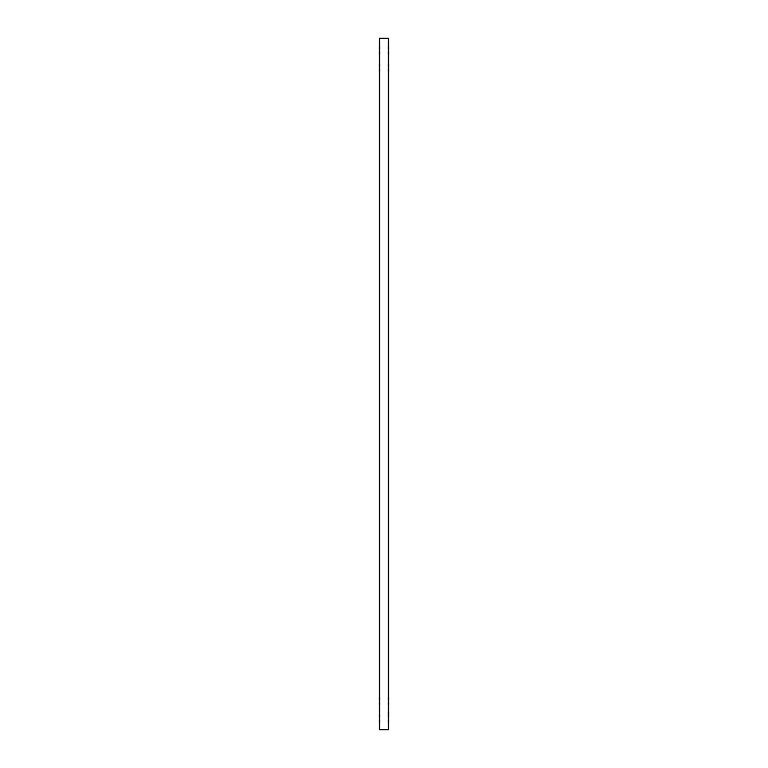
<?xml version="1.0" encoding="UTF-8"?>
<svg xmlns="http://www.w3.org/2000/svg" width="768" height="768" viewBox="0 0 768 768"><rect width="100%" height="100%" fill="white"/><g stroke="black" fill="none" stroke-linecap="round" stroke-linejoin="round"><path stroke-width="1.15" d="M388.493 46.618L388.493 48.912M388.493 51.61L388.493 53.904M388.493 63.965L388.493 66.269M388.493 68.957L388.493 71.261M388.493 697.315L388.493 699.61M388.493 702.662L388.493 704.957M388.493 712.051L388.493 716.966M388.493 720.01L388.493 722.314M379.507 46.618L379.507 48.912M379.507 51.61L379.507 53.904M379.507 63.965L379.507 66.269M379.507 68.957L379.507 71.261M379.507 697.315L379.507 699.61M379.507 702.662L379.507 704.957M379.507 714.662L379.507 716.966M379.507 720.01L379.507 722.314M379.507 38.4L379.507 729.6L388.493 729.6L388.493 38.4L379.507 38.4"/></g></svg>
